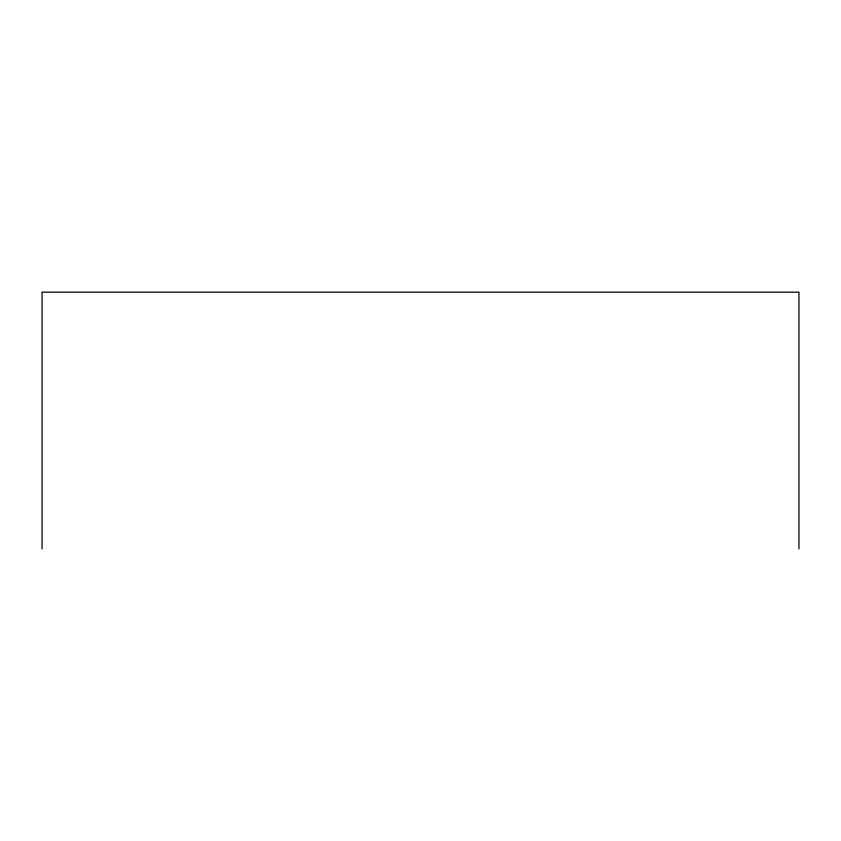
<?xml version="1.0" encoding="UTF-8"?>
<svg xmlns="http://www.w3.org/2000/svg" width="841" height="841" viewBox="0 0 841 841"><rect width="100%" height="100%" fill="white"/><g stroke="black" fill="none" stroke-linecap="round" stroke-linejoin="round"><path stroke-width="1.26" d="M798.95 548.826L798.95 292.174L42.05 292.174L42.05 548.826"/></g></svg>
